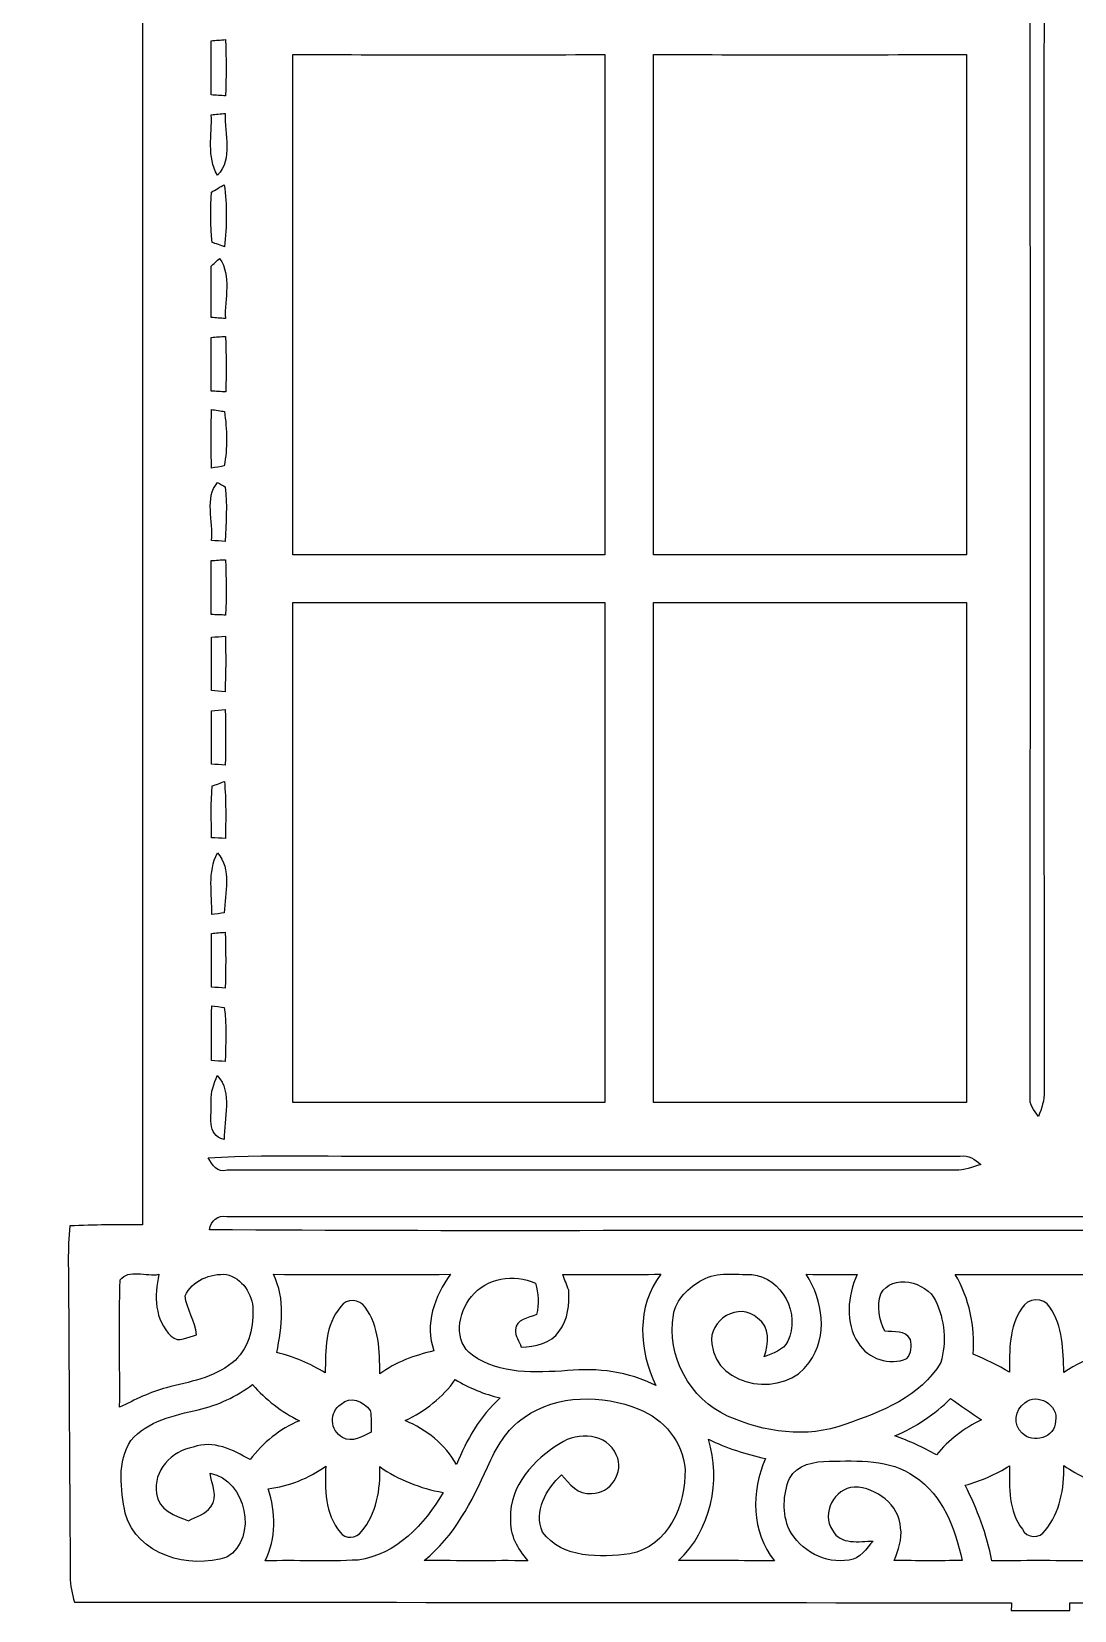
# Model space of a CAD drawing. Header units: centimetres. Extents: x -6.9 to 7.8, y -12.2 to 13.2.
# Drawn here: x -6.86 to 0.72, y -12.23 to -0.74 of the extents above; entities that cross this region are included whole.
import ezdxf

# ---------------------------------------------------------------- set-up
doc = ezdxf.new("R2010")
doc.units = ezdxf.units.CM
doc.header["$MEASUREMENT"] = 0
doc.layers.add('Camada 1', color=7, linetype='Continuous')

msp = doc.modelspace()

# ---------------------------------------------------------------- linework, layer by layer
at = {"layer": 'Camada 1', "color": 156}
for points, knots in [([(0.30833, 13.17093), (0.4138, 13.17375), (0.51964, 13.17446), (0.62547, 13.17164), (0.62547, 13.17164), (0.67663, 13.08697), (0.78281, 13.06828), (0.84949, 13.00018), (0.84949, 13.00018), (0.93274, 12.91623), (0.9793, 12.80511), (1.03681, 12.7035), (1.03681, 12.7035), (1.22943, 12.73913), (1.44955, 12.72079), (1.60443, 12.58885), (1.60443, 12.58885), (1.748, 12.45514), (1.77587, 12.23713), (1.71626, 12.0565), (1.71626, 12.0565), (1.87607, 12.01841), (2.04435, 12.00923), (2.19779, 11.9475), (2.19779, 11.9475), (2.48425, 11.81521), (2.67687, 11.48712), (2.61761, 11.17103), (2.61761, 11.17103), (2.87055, 11.40528), (3.31152, 11.41022), (3.54295, 11.14352), (3.54295, 11.14352), (3.61984, 11.0285), (3.65794, 10.89234), (3.73768, 10.77839), (3.73768, 10.77839), (3.84562, 10.97913), (4.09117, 11.05673), (4.30635, 11.0324), (4.30635, 11.0324), (4.51309, 10.99994), (4.66583, 10.83343), (4.75333, 10.65281), (4.75333, 10.65281), (4.89408, 10.66797), (5.05213, 10.67679), (5.17031, 10.58331), (5.17031, 10.58331), (5.39855, 10.42279), (5.43594, 10.08801), (5.30331, 9.85342), (5.30331, 9.85342), (5.64056, 9.81566), (5.96652, 9.70913), (6.27379, 9.56802), (6.27379, 9.56802), (6.64632, 9.4008), (7.02027, 9.2297), (7.35894, 8.99969), (7.35894, 8.99969), (7.57695, 8.84764), (7.78474, 8.62045), (7.77733, 8.33752), (7.77733, 8.33752), (7.78615, 8.26309), (7.73358, 8.20559), (7.6983, 8.14666), (7.6983, 8.14666), (7.45596, 8.14703), (7.21395, 8.14985), (6.97194, 8.15126), (6.97194, 8.15126), (6.97052, 2.29338), (6.96841, -3.56414), (6.96419, -9.42201), (6.96419, -9.42201), (7.14304, -9.42836), (7.32508, -9.40542), (7.50111, -9.44775), (7.50111, -9.44775), (7.505, -10.34028), (7.49229, -11.23316), (7.48982, -12.1257), (7.48982, -12.1257), (7.47888, -12.13839), (7.45737, -12.1638), (7.44643, -12.17649), (7.44643, -12.17649), (5.19499, -12.17967), (2.94357, -12.17296), (0.69179, -12.17191), (0.69179, -12.17191), (0.69179, -12.18566), (0.69144, -12.21282), (0.69144, -12.22659), (0.69144, -12.22659), (0.54892, -12.22624), (0.40674, -12.22659), (0.26458, -12.22659), (0.26458, -12.22659), (0.26528, -12.21248), (0.26704, -12.18461), (0.26775, -12.17085), (0.26775, -12.17085), (-2.00342, -12.17014), (-4.27426, -12.16661), (-6.54543, -12.16697), (-6.54543, -12.16697), (-6.56166, -12.10594), (-6.57613, -12.0442), (-6.57506, -11.98106), (-6.57506, -11.98106), (-6.57965, -11.29879), (-6.58388, -10.61616), (-6.58707, -9.93388), (-6.58707, -9.93388), (-6.58707, -9.76596), (-6.59659, -9.59768), (-6.57825, -9.43048), (-6.57825, -9.43048), (-6.40221, -9.42059), (-6.22582, -9.42306), (-6.04943, -9.42166), (-6.04943, -9.42166), (-6.05013, -3.56484), (-6.04908, 2.29196), (-6.05013, 8.14878), (-6.05013, 8.14878), (-6.28049, 8.1548), (-6.51262, 8.13292), (-6.74193, 8.1548), (-6.74193, 8.1548), (-6.85623, 8.2391), (-6.8386, 8.39855), (-6.8012, 8.51779), (-6.8012, 8.51779), (-6.72923, 8.76368), (-6.51756, 8.93337), (-6.31048, 9.06601), (-6.31048, 9.06601), (-5.7083, 9.43218), (-5.05388, 9.74123), (-4.35151, 9.84777), (-4.35151, 9.84777), (-4.48168, 10.05485), (-4.46122, 10.33742), (-4.30213, 10.52263), (-4.30213, 10.52263), (-4.21286, 10.62105), (-4.08023, 10.65492), (-3.95464, 10.6775), (-3.95464, 10.6775), (-3.90701, 10.6669), (-3.85903, 10.65633), (-3.81105, 10.6461), (-3.81105, 10.6461), (-3.72285, 10.84612), (-3.544, 11.02604), (-3.3154, 11.03768), (-3.3154, 11.03768), (-3.15348, 11.03804), (-2.97461, 10.99782), (-2.86597, 10.8687), (-2.86597, 10.8687), (-2.8381, 10.84295), (-2.8134, 10.79744), (-2.76895, 10.82002), (-2.76895, 10.82002), (-2.67864, 10.94772), (-2.65818, 11.1241), (-2.5206, 11.21655), (-2.5206, 11.21655), (-2.27507, 11.41163), (-1.90465, 11.376), (-1.67464, 11.1728), (-1.67464, 11.1728), (-1.73107, 11.49101), (-1.54023, 11.82367), (-1.2467, 11.95067), (-1.2467, 11.95067), (-1.09819, 12.00712), (-0.93839, 12.02264), (-0.78281, 12.04839), (-0.78281, 12.04839), (-0.80856, 12.20926), (-0.80362, 12.3913), (-0.68721, 12.51794), (-0.68721, 12.51794), (-0.54256, 12.6975), (-0.29245, 12.71514), (-0.07972, 12.69327), (-0.07972, 12.69327), (0.00599, 12.86296), (0.12347, 13.02805), (0.30551, 13.10285), (0.30551, 13.10285), (0.30621, 13.11978), (0.30762, 13.15365), (0.30833, 13.17093)], [0, 0, 0, 0, 0.01960784, 0.01960784, 0.01960784, 0.01960784, 0.03921569, 0.03921569, 0.03921569, 0.03921569, 0.05882353, 0.05882353, 0.05882353, 0.05882353, 0.07843137, 0.07843137, 0.07843137, 0.07843137, 0.09803922, 0.09803922, 0.09803922, 0.09803922, 0.11764706, 0.11764706, 0.11764706, 0.11764706, 0.1372549, 0.1372549, 0.1372549, 0.1372549, 0.15686275, 0.15686275, 0.15686275, 0.15686275, 0.17647059, 0.17647059, 0.17647059, 0.17647059, 0.19607843, 0.19607843, 0.19607843, 0.19607843, 0.21568627, 0.21568627, 0.21568627, 0.21568627, 0.23529412, 0.23529412, 0.23529412, 0.23529412, 0.25490196, 0.25490196, 0.25490196, 0.25490196, 0.2745098, 0.2745098, 0.2745098, 0.2745098, 0.29411765, 0.29411765, 0.29411765, 0.29411765, 0.31372549, 0.31372549, 0.31372549, 0.31372549, 0.33333333, 0.33333333, 0.33333333, 0.33333333, 0.35294118, 0.35294118, 0.35294118, 0.35294118, 0.37254902, 0.37254902, 0.37254902, 0.37254902, 0.39215686, 0.39215686, 0.39215686, 0.39215686, 0.41176471, 0.41176471, 0.41176471, 0.41176471, 0.43137255, 0.43137255, 0.43137255, 0.43137255, 0.45098039, 0.45098039, 0.45098039, 0.45098039, 0.47058824, 0.47058824, 0.47058824, 0.47058824, 0.49019608, 0.49019608, 0.49019608, 0.49019608, 0.50980392, 0.50980392, 0.50980392, 0.50980392, 0.52941176, 0.52941176, 0.52941176, 0.52941176, 0.54901961, 0.54901961, 0.54901961, 0.54901961, 0.56862745, 0.56862745, 0.56862745, 0.56862745, 0.58823529, 0.58823529, 0.58823529, 0.58823529, 0.60784314, 0.60784314, 0.60784314, 0.60784314, 0.62745098, 0.62745098, 0.62745098, 0.62745098, 0.64705882, 0.64705882, 0.64705882, 0.64705882, 0.66666667, 0.66666667, 0.66666667, 0.66666667, 0.68627451, 0.68627451, 0.68627451, 0.68627451, 0.70588235, 0.70588235, 0.70588235, 0.70588235, 0.7254902, 0.7254902, 0.7254902, 0.7254902, 0.74509804, 0.74509804, 0.74509804, 0.74509804, 0.76470588, 0.76470588, 0.76470588, 0.76470588, 0.78431373, 0.78431373, 0.78431373, 0.78431373, 0.80392157, 0.80392157, 0.80392157, 0.80392157, 0.82352941, 0.82352941, 0.82352941, 0.82352941, 0.84313725, 0.84313725, 0.84313725, 0.84313725, 0.8627451, 0.8627451, 0.8627451, 0.8627451, 0.88235294, 0.88235294, 0.88235294, 0.88235294, 0.90196078, 0.90196078, 0.90196078, 0.90196078, 0.92156863, 0.92156863, 0.92156863, 0.92156863, 0.94117647, 0.94117647, 0.94117647, 0.94117647, 0.96078431, 0.96078431, 0.96078431, 0.96078431, 1, 1, 1, 1]), ([(0.40922, 7.10774), (0.40922, 7.10774), (0.40922, 7.10774), (0.40922, 7.10774), (0.40922, 7.10774), (0.39687, 5.62537), (0.40745, 4.14229), (0.40393, 2.65957), (0.40393, 2.65957), (0.40357, -1.05659), (0.40428, -4.77311), (0.40357, -8.48926), (0.40357, -8.48926), (0.39299, -8.54712), (0.42969, -8.59086), (0.46319, -8.63354), (0.46319, -8.63354), (0.48541, -8.57534), (0.50799, -8.51572), (0.50375, -8.45221), (0.50375, -8.45221), (0.50129, -3.28825), (0.50553, 1.87569), (0.50165, 7.03965), (0.50165, 7.03965), (0.51929, 7.10034), (0.44167, 7.08764), (0.40922, 7.10774)], [0, 0, 0, 0, 0.125, 0.125, 0.125, 0.125, 0.25, 0.25, 0.25, 0.25, 0.375, 0.375, 0.375, 0.375, 0.5, 0.5, 0.5, 0.5, 0.625, 0.625, 0.625, 0.625, 0.75, 0.75, 0.75, 0.75, 1, 1, 1, 1]), ([(-5.55059, -0.8107), (-5.55059, -0.8107), (-5.55059, -0.8107), (-5.55059, -0.8107), (-5.55059, -0.8107), (-5.55237, -0.94194), (-5.55237, -1.07352), (-5.55025, -1.20475), (-5.55025, -1.20475), (-5.51602, -1.20686), (-5.48145, -1.20898), (-5.44688, -1.21144), (-5.44688, -1.21144), (-5.44054, -1.07493), (-5.44018, -0.93841), (-5.44688, -0.80224), (-5.44688, -0.80224), (-5.48145, -0.8047), (-5.51602, -0.80752), (-5.55059, -0.8107)], [0, 0, 0, 0, 0.16666667, 0.16666667, 0.16666667, 0.16666667, 0.33333333, 0.33333333, 0.33333333, 0.33333333, 0.5, 0.5, 0.5, 0.5, 0.66666667, 0.66666667, 0.66666667, 0.66666667, 1, 1, 1, 1]), ([(-4.95723, -0.91158), (-4.95723, -0.91158), (-4.95723, -0.91158), (-4.95723, -0.91158), (-4.95723, -0.91158), (-4.95618, -2.12445), (-4.95793, -3.33693), (-4.95652, -4.54943), (-4.95652, -4.54943), (-4.20088, -4.54943), (-3.44523, -4.54873), (-2.68958, -4.54979), (-2.68958, -4.54979), (-2.68817, -3.33693), (-2.68993, -2.12408), (-2.68851, -0.91158), (-2.68851, -0.91158), (-3.44487, -0.91229), (-4.20088, -0.91195), (-4.95723, -0.91158)], [0, 0, 0, 0, 0.16666667, 0.16666667, 0.16666667, 0.16666667, 0.33333333, 0.33333333, 0.33333333, 0.33333333, 0.5, 0.5, 0.5, 0.5, 0.66666667, 0.66666667, 0.66666667, 0.66666667, 1, 1, 1, 1]), ([(-2.33539, -0.91124), (-2.33539, -0.91124), (-2.33539, -0.91124), (-2.33539, -0.91124), (-2.33539, -0.91124), (-2.33503, -2.12408), (-2.33539, -3.33693), (-2.33539, -4.54979), (-2.33539, -4.54979), (-1.57692, -4.54909), (-0.81845, -4.54909), (-0.05997, -4.54979), (-0.05997, -4.54979), (-0.05927, -3.33693), (-0.05997, -2.12408), (-0.05961, -0.9109), (-0.05961, -0.9109), (-0.81808, -0.91265), (-1.57692, -0.91229), (-2.33539, -0.91124)], [0, 0, 0, 0, 0.16666667, 0.16666667, 0.16666667, 0.16666667, 0.33333333, 0.33333333, 0.33333333, 0.33333333, 0.5, 0.5, 0.5, 0.5, 0.66666667, 0.66666667, 0.66666667, 0.66666667, 1, 1, 1, 1]), ([(-5.54989, -1.34834), (-5.54989, -1.34834), (-5.54989, -1.34834), (-5.54989, -1.34834), (-5.54989, -1.34834), (-5.54389, -1.49544), (-5.58341, -1.6549), (-5.50545, -1.78931), (-5.50545, -1.78931), (-5.38833, -1.67042), (-5.45853, -1.48767), (-5.44795, -1.33952), (-5.44795, -1.33952), (-5.48216, -1.34198), (-5.51602, -1.34515), (-5.54989, -1.34834)], [0, 0, 0, 0, 0.2, 0.2, 0.2, 0.2, 0.4, 0.4, 0.4, 0.4, 0.6, 0.6, 0.6, 0.6, 1, 1, 1, 1]), ([(-5.54848, -1.91066), (-5.54848, -1.91066), (-5.54848, -1.91066), (-5.54848, -1.91066), (-5.54848, -1.91066), (-5.55519, -2.03236), (-5.55837, -2.15549), (-5.54355, -2.27684), (-5.54355, -2.27684), (-5.52131, -2.28495), (-5.47616, -2.30118), (-5.45394, -2.30895), (-5.45394, -2.30895), (-5.43736, -2.15902), (-5.43524, -2.00697), (-5.45606, -1.85738), (-5.45606, -1.85738), (-5.47933, -1.8708), (-5.5252, -1.89726), (-5.54848, -1.91066)], [0, 0, 0, 0, 0.16666667, 0.16666667, 0.16666667, 0.16666667, 0.33333333, 0.33333333, 0.33333333, 0.33333333, 0.5, 0.5, 0.5, 0.5, 0.66666667, 0.66666667, 0.66666667, 0.66666667, 1, 1, 1, 1]), ([(-5.55166, -2.45111), (-5.55166, -2.45111), (-5.55166, -2.45111), (-5.55166, -2.45111), (-5.55166, -2.45111), (-5.55201, -2.57494), (-5.55237, -2.69912), (-5.54989, -2.8233), (-5.54989, -2.8233), (-5.51602, -2.82577), (-5.48181, -2.82823), (-5.44759, -2.83105), (-5.44759, -2.83105), (-5.45535, -2.68712), (-5.39962, -2.51955), (-5.48957, -2.39361), (-5.48957, -2.39361), (-5.50509, -2.40808), (-5.53614, -2.43666), (-5.55166, -2.45111)], [0, 0, 0, 0, 0.16666667, 0.16666667, 0.16666667, 0.16666667, 0.33333333, 0.33333333, 0.33333333, 0.33333333, 0.5, 0.5, 0.5, 0.5, 0.66666667, 0.66666667, 0.66666667, 0.66666667, 1, 1, 1, 1]), ([(-5.54989, -2.96758), (-5.54989, -2.96758), (-5.54989, -2.96758), (-5.54989, -2.96758), (-5.54989, -2.96758), (-5.55237, -3.09812), (-5.55237, -3.22863), (-5.55059, -3.35917), (-5.55059, -3.35917), (-5.51568, -3.36058), (-5.4804, -3.36234), (-5.44512, -3.3641), (-5.44512, -3.3641), (-5.44054, -3.2297), (-5.44054, -3.09529), (-5.44724, -2.96088), (-5.44724, -2.96088), (-5.48181, -2.963), (-5.51602, -2.96512), (-5.54989, -2.96758)], [0, 0, 0, 0, 0.16666667, 0.16666667, 0.16666667, 0.16666667, 0.33333333, 0.33333333, 0.33333333, 0.33333333, 0.5, 0.5, 0.5, 0.5, 0.66666667, 0.66666667, 0.66666667, 0.66666667, 1, 1, 1, 1]), ([(-5.54777, -3.49217), (-5.54777, -3.49217), (-5.54777, -3.49217), (-5.54777, -3.49217), (-5.54777, -3.49217), (-5.55342, -3.63433), (-5.55342, -3.77685), (-5.54743, -3.91901), (-5.54743, -3.91901), (-5.52484, -3.91514), (-5.47899, -3.90703), (-5.45606, -3.90279), (-5.45606, -3.90279), (-5.43102, -3.77332), (-5.4356, -3.63679), (-5.45429, -3.50662), (-5.45429, -3.50662), (-5.47758, -3.50311), (-5.52414, -3.49568), (-5.54777, -3.49217)], [0, 0, 0, 0, 0.16666667, 0.16666667, 0.16666667, 0.16666667, 0.33333333, 0.33333333, 0.33333333, 0.33333333, 0.5, 0.5, 0.5, 0.5, 0.66666667, 0.66666667, 0.66666667, 0.66666667, 1, 1, 1, 1]), ([(-5.54884, -4.44537), (-5.54884, -4.44537), (-5.54884, -4.44537), (-5.54884, -4.44537), (-5.54884, -4.44537), (-5.51532, -4.44749), (-5.48181, -4.4496), (-5.44795, -4.45171), (-5.44795, -4.45171), (-5.44264, -4.31978), (-5.43382, -4.18713), (-5.44865, -4.05554), (-5.44865, -4.05554), (-5.4624, -4.04743), (-5.48993, -4.0312), (-5.50367, -4.02345), (-5.50367, -4.02345), (-5.6021, -4.13351), (-5.53154, -4.30814), (-5.54884, -4.44537)], [0, 0, 0, 0, 0.16666667, 0.16666667, 0.16666667, 0.16666667, 0.33333333, 0.33333333, 0.33333333, 0.33333333, 0.5, 0.5, 0.5, 0.5, 0.66666667, 0.66666667, 0.66666667, 0.66666667, 1, 1, 1, 1]), ([(-5.55025, -4.59177), (-5.55025, -4.59177), (-5.55025, -4.59177), (-5.55025, -4.59177), (-5.55025, -4.59177), (-5.55201, -4.72229), (-5.55201, -4.85319), (-5.54989, -4.98407), (-5.54989, -4.98407), (-5.51532, -4.98512), (-5.4804, -4.98617), (-5.44547, -4.98758), (-5.44547, -4.98758), (-5.44089, -4.85319), (-5.44054, -4.71878), (-5.44653, -4.58471), (-5.44653, -4.58471), (-5.48111, -4.58648), (-5.51568, -4.58895), (-5.55025, -4.59177)], [0, 0, 0, 0, 0.16666667, 0.16666667, 0.16666667, 0.16666667, 0.33333333, 0.33333333, 0.33333333, 0.33333333, 0.5, 0.5, 0.5, 0.5, 0.66666667, 0.66666667, 0.66666667, 0.66666667, 1, 1, 1, 1]), ([(-4.95723, -4.89587), (-4.95723, -4.89587), (-4.95723, -4.89587), (-4.95723, -4.89587), (-4.95723, -4.89587), (-4.95652, -6.10836), (-4.95757, -7.32051), (-4.95687, -8.533), (-4.95687, -8.533), (-4.20088, -8.53265), (-3.44452, -8.53265), (-2.68851, -8.533), (-2.68851, -8.533), (-2.68922, -7.32051), (-2.68958, -6.10801), (-2.68851, -4.89551), (-2.68851, -4.89551), (-3.44487, -4.89658), (-4.20122, -4.89587), (-4.95723, -4.89587)], [0, 0, 0, 0, 0.16666667, 0.16666667, 0.16666667, 0.16666667, 0.33333333, 0.33333333, 0.33333333, 0.33333333, 0.5, 0.5, 0.5, 0.5, 0.66666667, 0.66666667, 0.66666667, 0.66666667, 1, 1, 1, 1]), ([(-2.33574, -4.89551), (-2.33574, -4.89551), (-2.33574, -4.89551), (-2.33574, -4.89551), (-2.33574, -4.89551), (-2.33469, -6.10801), (-2.33539, -7.32051), (-2.33539, -8.533), (-2.33539, -8.533), (-1.57692, -8.53265), (-0.81808, -8.53229), (-0.05961, -8.533), (-0.05961, -8.533), (-0.05961, -7.32051), (-0.05997, -6.10801), (-0.05927, -4.89551), (-0.05927, -4.89551), (-0.81808, -4.89658), (-1.57692, -4.89658), (-2.33574, -4.89551)], [0, 0, 0, 0, 0.16666667, 0.16666667, 0.16666667, 0.16666667, 0.33333333, 0.33333333, 0.33333333, 0.33333333, 0.5, 0.5, 0.5, 0.5, 0.66666667, 0.66666667, 0.66666667, 0.66666667, 1, 1, 1, 1]), ([(-5.54884, -5.14845), (-5.54884, -5.14845), (-5.54884, -5.14845), (-5.54884, -5.14845), (-5.54884, -5.14845), (-5.54989, -5.27721), (-5.54989, -5.40633), (-5.54777, -5.53545), (-5.54777, -5.53545), (-5.51532, -5.53828), (-5.48286, -5.54145), (-5.45007, -5.54462), (-5.45007, -5.54462), (-5.44405, -5.41021), (-5.44442, -5.27616), (-5.44759, -5.14211), (-5.44759, -5.14211), (-5.48145, -5.14352), (-5.51532, -5.14563), (-5.54884, -5.14845)], [0, 0, 0, 0, 0.16666667, 0.16666667, 0.16666667, 0.16666667, 0.33333333, 0.33333333, 0.33333333, 0.33333333, 0.5, 0.5, 0.5, 0.5, 0.66666667, 0.66666667, 0.66666667, 0.66666667, 1, 1, 1, 1]), ([(-5.54813, -5.68361), (-5.54813, -5.68361), (-5.54813, -5.68361), (-5.54813, -5.68361), (-5.54813, -5.68361), (-5.54989, -5.81273), (-5.54989, -5.9422), (-5.54848, -6.07167), (-5.54848, -6.07167), (-5.51532, -6.07378), (-5.48181, -6.0759), (-5.44865, -6.07838), (-5.44865, -6.07838), (-5.44442, -5.94397), (-5.44442, -5.80956), (-5.449, -5.6755), (-5.449, -5.6755), (-5.48216, -5.67798), (-5.51532, -5.68044), (-5.54813, -5.68361)], [0, 0, 0, 0, 0.16666667, 0.16666667, 0.16666667, 0.16666667, 0.33333333, 0.33333333, 0.33333333, 0.33333333, 0.5, 0.5, 0.5, 0.5, 0.66666667, 0.66666667, 0.66666667, 0.66666667, 1, 1, 1, 1]), ([(-5.54248, -6.23042), (-5.54248, -6.23042), (-5.54248, -6.23042), (-5.54248, -6.23042), (-5.54248, -6.23042), (-5.55695, -6.35496), (-5.54777, -6.48089), (-5.54884, -6.60648), (-5.54884, -6.60648), (-5.51532, -6.60826), (-5.48145, -6.61036), (-5.44759, -6.61284), (-5.44759, -6.61284), (-5.44476, -6.47419), (-5.44159, -6.3352), (-5.45499, -6.19726), (-5.45499, -6.19726), (-5.47687, -6.20573), (-5.52062, -6.2223), (-5.54248, -6.23042)], [0, 0, 0, 0, 0.16666667, 0.16666667, 0.16666667, 0.16666667, 0.33333333, 0.33333333, 0.33333333, 0.33333333, 0.5, 0.5, 0.5, 0.5, 0.66666667, 0.66666667, 0.66666667, 0.66666667, 1, 1, 1, 1]), ([(-5.54637, -7.16634), (-5.54637, -7.16634), (-5.54637, -7.16634), (-5.54637, -7.16634), (-5.54637, -7.16634), (-5.52343, -7.16281), (-5.47828, -7.15611), (-5.4557, -7.15258), (-5.4557, -7.15258), (-5.45217, -7.00971), (-5.3982, -6.83333), (-5.50579, -6.71726), (-5.50579, -6.71726), (-5.57812, -6.85625), (-5.54355, -7.01641), (-5.54637, -7.16634)], [0, 0, 0, 0, 0.2, 0.2, 0.2, 0.2, 0.4, 0.4, 0.4, 0.4, 0.6, 0.6, 0.6, 0.6, 1, 1, 1, 1]), ([(-5.54848, -7.30322), (-5.54848, -7.30322), (-5.54848, -7.30322), (-5.54848, -7.30322), (-5.54848, -7.30322), (-5.54989, -7.43339), (-5.54989, -7.56356), (-5.54813, -7.69374), (-5.54813, -7.69374), (-5.51532, -7.69586), (-5.48216, -7.69834), (-5.44936, -7.7008), (-5.44936, -7.7008), (-5.44405, -7.56498), (-5.44405, -7.42952), (-5.449, -7.29405), (-5.449, -7.29405), (-5.48216, -7.29686), (-5.51532, -7.29969), (-5.54848, -7.30322)], [0, 0, 0, 0, 0.16666667, 0.16666667, 0.16666667, 0.16666667, 0.33333333, 0.33333333, 0.33333333, 0.33333333, 0.5, 0.5, 0.5, 0.5, 0.66666667, 0.66666667, 0.66666667, 0.66666667, 1, 1, 1, 1]), ([(-5.54708, -7.82992), (-5.54708, -7.82992), (-5.54708, -7.82992), (-5.54708, -7.82992), (-5.54708, -7.82992), (-5.55059, -7.96256), (-5.54989, -8.09485), (-5.54848, -8.2275), (-5.54848, -8.2275), (-5.51532, -8.22962), (-5.48216, -8.23209), (-5.44865, -8.23455), (-5.44865, -8.23455), (-5.44724, -8.10333), (-5.43524, -7.97067), (-5.4557, -7.84086), (-5.4557, -7.84086), (-5.47863, -7.83804), (-5.52414, -7.83275), (-5.54708, -7.82992)], [0, 0, 0, 0, 0.16666667, 0.16666667, 0.16666667, 0.16666667, 0.33333333, 0.33333333, 0.33333333, 0.33333333, 0.5, 0.5, 0.5, 0.5, 0.66666667, 0.66666667, 0.66666667, 0.66666667, 1, 1, 1, 1]), ([(-5.55059, -8.52454), (-5.55059, -8.52454), (-5.55059, -8.52454), (-5.55059, -8.52454), (-5.55059, -8.52454), (-5.54319, -8.62508), (-5.59118, -8.76937), (-5.45677, -8.80182), (-5.45677, -8.80182), (-5.45818, -8.64836), (-5.39291, -8.46174), (-5.50615, -8.33509), (-5.50615, -8.33509), (-5.53013, -8.39578), (-5.55519, -8.45786), (-5.55059, -8.52454)], [0, 0, 0, 0, 0.2, 0.2, 0.2, 0.2, 0.4, 0.4, 0.4, 0.4, 0.6, 0.6, 0.6, 0.6, 1, 1, 1, 1]), ([(-5.57176, -8.93376), (-5.57176, -8.93376), (-5.57176, -8.93376), (-5.57176, -8.93376), (-5.57176, -8.93376), (-5.5446, -8.99056), (-5.50474, -9.04242), (-5.43489, -9.02513), (-5.43489, -9.02513), (-3.66994, -9.02408), (-1.905, -9.02478), (-0.14005, -9.02478), (-0.14005, -9.02478), (-0.0762, -9.02654), (-0.01658, -9.00255), (0.04339, -8.98386), (0.04339, -8.98386), (0.00105, -8.9461), (-0.04621, -8.91153), (-0.10583, -8.92176), (-0.10583, -8.92176), (-1.41111, -8.92212), (-2.71638, -8.92176), (-4.02201, -8.92212), (-4.02201, -8.92212), (-4.53848, -8.92953), (-5.056, -8.9066), (-5.57176, -8.93376)], [0, 0, 0, 0, 0.125, 0.125, 0.125, 0.125, 0.25, 0.25, 0.25, 0.25, 0.375, 0.375, 0.375, 0.375, 0.5, 0.5, 0.5, 0.5, 0.625, 0.625, 0.625, 0.625, 0.75, 0.75, 0.75, 0.75, 1, 1, 1, 1]), ([(-5.56401, -9.45763), (-5.56401, -9.45763), (-5.56401, -9.45763), (-5.56401, -9.45763), (-5.56401, -9.45763), (-3.76802, -9.47246), (-1.97167, -9.45975), (-0.17533, -9.46398), (-0.17533, -9.46398), (1.94062, -9.46435), (4.05659, -9.46328), (6.17254, -9.46469), (6.17254, -9.46469), (6.26004, -9.46116), (6.35105, -9.47526), (6.43643, -9.44987), (6.43643, -9.44987), (6.48334, -9.36909), (6.3634, -9.36097), (6.31506, -9.36203), (6.31506, -9.36203), (2.39818, -9.36273), (-1.51906, -9.36239), (-5.4363, -9.36239), (-5.4363, -9.36239), (-5.50474, -9.34721), (-5.5513, -9.39379), (-5.56401, -9.45763)], [0, 0, 0, 0, 0.125, 0.125, 0.125, 0.125, 0.25, 0.25, 0.25, 0.25, 0.375, 0.375, 0.375, 0.375, 0.5, 0.5, 0.5, 0.5, 0.625, 0.625, 0.625, 0.625, 0.75, 0.75, 0.75, 0.75, 1, 1, 1, 1]), ([(-5.74075, -9.93918), (-5.74075, -9.93918), (-5.74075, -9.93918), (-5.74075, -9.93918), (-5.74075, -9.93918), (-5.7291, -10.03761), (-5.66525, -10.12227), (-5.65714, -10.22316), (-5.65714, -10.22316), (-5.71746, -10.2341), (-5.78731, -10.28665), (-5.84093, -10.23164), (-5.84093, -10.23164), (-5.96406, -10.1145), (-5.96511, -9.9367), (-5.93124, -9.78219), (-5.93124, -9.78219), (-6.02051, -9.80053), (-6.1528, -9.74021), (-6.21171, -9.82312), (-6.21171, -9.82312), (-6.2237, -10.13109), (-6.21276, -10.44011), (-6.21629, -10.74845), (-6.21629, -10.74845), (-6.10481, -10.69624), (-5.99546, -10.63733), (-5.8755, -10.60663), (-5.8755, -10.60663), (-5.71146, -10.56359), (-5.53295, -10.53749), (-5.3982, -10.4253), (-5.3982, -10.4253), (-5.28214, -10.3357), (-5.2444, -10.18048), (-5.24686, -10.04042), (-5.24686, -10.04042), (-5.24862, -9.92647), (-5.32589, -9.80971), (-5.43984, -9.78326), (-5.43984, -9.78326), (-5.55554, -9.77266), (-5.69136, -9.82946), (-5.74075, -9.93918)], [0, 0, 0, 0, 0.08333333, 0.08333333, 0.08333333, 0.08333333, 0.16666667, 0.16666667, 0.16666667, 0.16666667, 0.25, 0.25, 0.25, 0.25, 0.33333333, 0.33333333, 0.33333333, 0.33333333, 0.41666667, 0.41666667, 0.41666667, 0.41666667, 0.5, 0.5, 0.5, 0.5, 0.58333333, 0.58333333, 0.58333333, 0.58333333, 0.66666667, 0.66666667, 0.66666667, 0.66666667, 0.75, 0.75, 0.75, 0.75, 0.83333333, 0.83333333, 0.83333333, 0.83333333, 1, 1, 1, 1]), ([(-5.09869, -9.78185), (-5.09869, -9.78185), (-5.09869, -9.78185), (-5.09869, -9.78185), (-5.09869, -9.78185), (-5.00839, -9.96245), (-5.03695, -10.16249), (-5.07364, -10.35192), (-5.07364, -10.35192), (-4.94841, -10.38086), (-4.83093, -10.43307), (-4.72122, -10.49939), (-4.72122, -10.49939), (-4.71981, -10.33535), (-4.72334, -10.14802), (-4.60869, -10.01678), (-4.60869, -10.01678), (-4.56952, -9.95363), (-4.46933, -9.96104), (-4.43123, -10.02102), (-4.43123, -10.02102), (-4.32929, -10.15931), (-4.32469, -10.34098), (-4.32576, -10.50645), (-4.32576, -10.50645), (-4.20863, -10.42106), (-4.07212, -10.37063), (-3.93171, -10.33923), (-3.93171, -10.33923), (-4.0012, -10.14591), (-3.9264, -9.94094), (-3.81212, -9.78219), (-3.81212, -9.78219), (-4.24074, -9.7836), (-4.66972, -9.78431), (-5.09869, -9.78185)], [0, 0, 0, 0, 0.1, 0.1, 0.1, 0.1, 0.2, 0.2, 0.2, 0.2, 0.3, 0.3, 0.3, 0.3, 0.4, 0.4, 0.4, 0.4, 0.5, 0.5, 0.5, 0.5, 0.6, 0.6, 0.6, 0.6, 0.7, 0.7, 0.7, 0.7, 0.8, 0.8, 0.8, 0.8, 1, 1, 1, 1]), ([(-2.95168, -9.89755), (-2.95168, -9.89755), (-2.95168, -9.89755), (-2.95168, -9.89755), (-2.95168, -9.89755), (-2.9464, -10.00126), (-2.95556, -10.11063), (-3.02083, -10.19636), (-3.02083, -10.19636), (-3.07974, -10.28807), (-3.19617, -10.30571), (-3.29635, -10.31172), (-3.29635, -10.31172), (-3.31045, -10.26972), (-3.34327, -10.23127), (-3.33798, -10.18577), (-3.33798, -10.18577), (-3.3401, -10.10604), (-3.2399, -10.10322), (-3.18698, -10.07359), (-3.18698, -10.07359), (-3.16371, -9.99809), (-3.17287, -9.92154), (-3.19405, -9.8471), (-3.19405, -9.8471), (-3.34926, -9.77549), (-3.5507, -9.80618), (-3.65901, -9.94376), (-3.65901, -9.94376), (-3.75742, -10.05983), (-3.7927, -10.27396), (-3.65125, -10.37133), (-3.65125, -10.37133), (-3.45193, -10.51244), (-3.19298, -10.49727), (-2.96121, -10.4828), (-2.96121, -10.4828), (-2.74214, -10.45987), (-2.516, -10.49162), (-2.31775, -10.59041), (-2.31775, -10.59041), (-2.44228, -10.3364), (-2.46203, -10.01502), (-2.28282, -9.78114), (-2.28282, -9.78114), (-2.52024, -9.78572), (-2.75766, -9.78219), (-2.99507, -9.78326), (-2.99507, -9.78326), (-2.98097, -9.82134), (-2.96686, -9.85945), (-2.95168, -9.89755)], [0, 0, 0, 0, 0.07142857, 0.07142857, 0.07142857, 0.07142857, 0.14285714, 0.14285714, 0.14285714, 0.14285714, 0.21428571, 0.21428571, 0.21428571, 0.21428571, 0.28571429, 0.28571429, 0.28571429, 0.28571429, 0.35714286, 0.35714286, 0.35714286, 0.35714286, 0.42857143, 0.42857143, 0.42857143, 0.42857143, 0.5, 0.5, 0.5, 0.5, 0.57142857, 0.57142857, 0.57142857, 0.57142857, 0.64285714, 0.64285714, 0.64285714, 0.64285714, 0.71428571, 0.71428571, 0.71428571, 0.71428571, 0.78571429, 0.78571429, 0.78571429, 0.78571429, 0.85714286, 0.85714286, 0.85714286, 0.85714286, 1, 1, 1, 1]), ([(-1.97943, -9.82241), (-1.97943, -9.82241), (-1.97943, -9.82241), (-1.97943, -9.82241), (-1.97943, -9.82241), (-2.07785, -9.87638), (-2.17275, -9.96175), (-2.19109, -10.07818), (-2.19109, -10.07818), (-2.2433, -10.37345), (-2.07044, -10.69201), (-1.79634, -10.81265), (-1.79634, -10.81265), (-1.53141, -10.93047), (-1.22166, -10.9774), (-0.94402, -10.87368), (-0.94402, -10.87368), (-0.68403, -10.78373), (-0.39263, -10.67366), (-0.24765, -10.42318), (-0.24765, -10.42318), (-0.20389, -10.2782), (-0.21943, -10.10992), (-0.28468, -9.97305), (-0.28468, -9.97305), (-0.35348, -9.83476), (-0.60077, -9.77373), (-0.68262, -9.92437), (-0.68262, -9.92437), (-0.71296, -10.01396), (-0.69778, -10.11238), (-0.65334, -10.19494), (-0.65334, -10.19494), (-0.58949, -10.20411), (-0.50446, -10.18647), (-0.46777, -10.25527), (-0.46777, -10.25527), (-0.4579, -10.30219), (-0.45895, -10.35687), (-0.49354, -10.39531), (-0.49354, -10.39531), (-0.61877, -10.44823), (-0.7754, -10.39814), (-0.84632, -10.28207), (-0.84632, -10.28207), (-0.9465, -10.13355), (-0.92392, -9.93882), (-0.85514, -9.78255), (-0.85514, -9.78255), (-0.97825, -9.7836), (-1.10137, -9.7836), (-1.22449, -9.78185), (-1.22449, -9.78185), (-1.10489, -9.97234), (-1.06327, -10.23198), (-1.20402, -10.42318), (-1.20402, -10.42318), (-1.37195, -10.68143), (-1.87783, -10.6158), (-1.91065, -10.28807), (-1.91065, -10.28807), (-1.94027, -10.11486), (-1.71062, -9.97622), (-1.57868, -10.1011), (-1.57868, -10.1011), (-1.48342, -10.16601), (-1.49895, -10.28772), (-1.53, -10.38332), (-1.53, -10.38332), (-1.4679, -10.3544), (-1.39171, -10.3357), (-1.3589, -10.26867), (-1.3589, -10.26867), (-1.26364, -10.07606), (-1.40158, -9.8009), (-1.62172, -9.78465), (-1.62172, -9.78465), (-1.74096, -9.7836), (-1.87042, -9.76172), (-1.97943, -9.82241)], [0, 0, 0, 0, 0.04761905, 0.04761905, 0.04761905, 0.04761905, 0.0952381, 0.0952381, 0.0952381, 0.0952381, 0.14285714, 0.14285714, 0.14285714, 0.14285714, 0.19047619, 0.19047619, 0.19047619, 0.19047619, 0.23809524, 0.23809524, 0.23809524, 0.23809524, 0.28571429, 0.28571429, 0.28571429, 0.28571429, 0.33333333, 0.33333333, 0.33333333, 0.33333333, 0.38095238, 0.38095238, 0.38095238, 0.38095238, 0.42857143, 0.42857143, 0.42857143, 0.42857143, 0.47619048, 0.47619048, 0.47619048, 0.47619048, 0.52380952, 0.52380952, 0.52380952, 0.52380952, 0.57142857, 0.57142857, 0.57142857, 0.57142857, 0.61904762, 0.61904762, 0.61904762, 0.61904762, 0.66666667, 0.66666667, 0.66666667, 0.66666667, 0.71428571, 0.71428571, 0.71428571, 0.71428571, 0.76190476, 0.76190476, 0.76190476, 0.76190476, 0.80952381, 0.80952381, 0.80952381, 0.80952381, 0.85714286, 0.85714286, 0.85714286, 0.85714286, 0.9047619, 0.9047619, 0.9047619, 0.9047619, 1, 1, 1, 1]), ([(-0.14323, -9.78289), (-0.14323, -9.78289), (-0.14323, -9.78289), (-0.14323, -9.78289), (-0.14323, -9.78289), (-0.03844, -9.95787), (0.00282, -10.16001), (-0.01198, -10.36251), (-0.01198, -10.36251), (0.07937, -10.40025), (0.16756, -10.44471), (0.2533, -10.49445), (0.2533, -10.49445), (0.25223, -10.3364), (0.24659, -10.16284), (0.3429, -10.02843), (0.3429, -10.02843), (0.37923, -9.95151), (0.50236, -9.94835), (0.54575, -10.02102), (0.54575, -10.02102), (0.64028, -10.15896), (0.64347, -10.33428), (0.64735, -10.49551), (0.64735, -10.49551), (0.73447, -10.438), (0.82868, -10.3918), (0.92745, -10.35687), (0.92745, -10.35687), (0.92145, -10.15614), (0.95496, -9.94976), (1.07138, -9.78148), (1.07138, -9.78148), (0.6664, -9.78536), (0.26175, -9.78255), (-0.14323, -9.78289)], [0, 0, 0, 0, 0.1, 0.1, 0.1, 0.1, 0.2, 0.2, 0.2, 0.2, 0.3, 0.3, 0.3, 0.3, 0.4, 0.4, 0.4, 0.4, 0.5, 0.5, 0.5, 0.5, 0.6, 0.6, 0.6, 0.6, 0.7, 0.7, 0.7, 0.7, 0.8, 0.8, 0.8, 0.8, 1, 1, 1, 1]), ([(-4.13985, -10.84617), (-4.13985, -10.84617), (-4.13985, -10.84617), (-4.13985, -10.84617), (-4.13985, -10.84617), (-3.98638, -10.91144), (-3.8488, -11.01762), (-3.76802, -11.16613), (-3.76802, -11.16613), (-3.695, -10.98551), (-3.59587, -10.81372), (-3.45086, -10.68107), (-3.45086, -10.68107), (-3.56551, -10.6532), (-3.67595, -10.60946), (-3.77613, -10.54772), (-3.77613, -10.54772), (-3.86749, -10.67895), (-3.99696, -10.77632), (-4.13985, -10.84617)], [0, 0, 0, 0, 0.16666667, 0.16666667, 0.16666667, 0.16666667, 0.33333333, 0.33333333, 0.33333333, 0.33333333, 0.5, 0.5, 0.5, 0.5, 0.66666667, 0.66666667, 0.66666667, 0.66666667, 1, 1, 1, 1]), ([(-5.64479, -10.7668), (-5.64479, -10.7668), (-5.64479, -10.7668), (-5.64479, -10.7668), (-5.64479, -10.7668), (-5.81837, -10.80877), (-6.01415, -10.84547), (-6.13375, -10.99116), (-6.13375, -10.99116), (-6.2378, -11.14391), (-6.20642, -11.34818), (-6.17643, -11.51998), (-6.17643, -11.51998), (-6.08999, -11.82689), (-5.71041, -11.92919), (-5.4363, -11.83853), (-5.4363, -11.83853), (-5.20559, -11.7013), (-5.29766, -11.27585), (-5.55695, -11.22858), (-5.55695, -11.22858), (-5.55025, -11.30831), (-5.49451, -11.40073), (-5.55449, -11.47199), (-5.55449, -11.47199), (-5.58977, -11.5288), (-5.65996, -11.54432), (-5.71534, -11.57466), (-5.71534, -11.57466), (-5.81096, -11.53901), (-5.93724, -11.49633), (-5.94713, -11.3771), (-5.94713, -11.3771), (-5.97641, -11.2113), (-5.83706, -11.06524), (-5.68077, -11.03949), (-5.68077, -11.03949), (-5.53578, -10.98446), (-5.3915, -11.0603), (-5.26732, -11.12981), (-5.26732, -11.12981), (-5.17489, -11.00563), (-5.05213, -10.90649), (-4.90889, -10.84688), (-4.90889, -10.84688), (-5.03907, -10.78266), (-5.15479, -10.69342), (-5.24968, -10.58405), (-5.24968, -10.58405), (-5.36751, -10.67083), (-5.50157, -10.73539), (-5.64479, -10.7668)], [0, 0, 0, 0, 0.07142857, 0.07142857, 0.07142857, 0.07142857, 0.14285714, 0.14285714, 0.14285714, 0.14285714, 0.21428571, 0.21428571, 0.21428571, 0.21428571, 0.28571429, 0.28571429, 0.28571429, 0.28571429, 0.35714286, 0.35714286, 0.35714286, 0.35714286, 0.42857143, 0.42857143, 0.42857143, 0.42857143, 0.5, 0.5, 0.5, 0.5, 0.57142857, 0.57142857, 0.57142857, 0.57142857, 0.64285714, 0.64285714, 0.64285714, 0.64285714, 0.71428571, 0.71428571, 0.71428571, 0.71428571, 0.78571429, 0.78571429, 0.78571429, 0.78571429, 0.85714286, 0.85714286, 0.85714286, 0.85714286, 1, 1, 1, 1]), ([(-4.60621, -10.72728), (-4.60621, -10.72728), (-4.60621, -10.72728), (-4.60621, -10.72728), (-4.60621, -10.72728), (-4.69618, -10.78125), (-4.68806, -10.92165), (-4.59527, -10.96823), (-4.59527, -10.96823), (-4.52508, -11.01056), (-4.45169, -10.96046), (-4.38784, -10.93084), (-4.38784, -10.93084), (-4.3882, -10.87792), (-4.38431, -10.8243), (-4.39454, -10.77243), (-4.39454, -10.77243), (-4.44076, -10.70789), (-4.5413, -10.66131), (-4.60621, -10.72728)], [0, 0, 0, 0, 0.16666667, 0.16666667, 0.16666667, 0.16666667, 0.33333333, 0.33333333, 0.33333333, 0.33333333, 0.5, 0.5, 0.5, 0.5, 0.66666667, 0.66666667, 0.66666667, 0.66666667, 1, 1, 1, 1]), ([(-3.27518, -10.82288), (-3.27518, -10.82288), (-3.27518, -10.82288), (-3.27518, -10.82288), (-3.27518, -10.82288), (-3.40395, -10.90791), (-3.48121, -11.04619), (-3.54224, -11.18414), (-3.54224, -11.18414), (-3.65441, -11.43389), (-3.78424, -11.68789), (-4.0019, -11.86323), (-4.0019, -11.86323), (-3.75143, -11.8664), (-3.50061, -11.86394), (-3.25013, -11.86499), (-3.25013, -11.86499), (-3.32246, -11.77785), (-3.38561, -11.67413), (-3.37467, -11.55596), (-3.37467, -11.55596), (-3.38349, -11.31853), (-3.20286, -11.12839), (-3.01378, -11.01162), (-3.01378, -11.01162), (-2.88678, -10.92696), (-2.67053, -10.93719), (-2.60597, -11.09558), (-2.60597, -11.09558), (-2.54175, -11.218), (-2.64865, -11.38026), (-2.78518, -11.37534), (-2.78518, -11.37534), (-2.885, -11.39191), (-2.94498, -11.30196), (-3.00531, -11.24093), (-3.00531, -11.24093), (-3.11467, -11.34499), (-3.21027, -11.50622), (-3.14147, -11.6572), (-3.14147, -11.6572), (-2.99931, -11.85193), (-2.72097, -11.84241), (-2.50718, -11.81419), (-2.50718, -11.81419), (-2.23026, -11.76303), (-2.09797, -11.45718), (-2.10643, -11.20141), (-2.10643, -11.20141), (-2.11771, -11.00315), (-2.26165, -10.83277), (-2.44264, -10.76221), (-2.44264, -10.76221), (-2.70862, -10.65638), (-3.03459, -10.65249), (-3.27518, -10.82288)], [0, 0, 0, 0, 0.06666667, 0.06666667, 0.06666667, 0.06666667, 0.13333333, 0.13333333, 0.13333333, 0.13333333, 0.2, 0.2, 0.2, 0.2, 0.26666667, 0.26666667, 0.26666667, 0.26666667, 0.33333333, 0.33333333, 0.33333333, 0.33333333, 0.4, 0.4, 0.4, 0.4, 0.46666667, 0.46666667, 0.46666667, 0.46666667, 0.53333333, 0.53333333, 0.53333333, 0.53333333, 0.6, 0.6, 0.6, 0.6, 0.66666667, 0.66666667, 0.66666667, 0.66666667, 0.73333333, 0.73333333, 0.73333333, 0.73333333, 0.8, 0.8, 0.8, 0.8, 0.86666667, 0.86666667, 0.86666667, 0.86666667, 1, 1, 1, 1]), ([(0.36335, -10.71705), (0.36335, -10.71705), (0.36335, -10.71705), (0.36335, -10.71705), (0.36335, -10.71705), (0.2935, -10.7668), (0.27515, -10.87687), (0.34361, -10.93648), (0.34361, -10.93648), (0.41663, -11.02044), (0.58985, -10.96716), (0.58561, -10.85076), (0.58561, -10.85076), (0.61453, -10.73081), (0.45261, -10.64085), (0.36335, -10.71705)], [0, 0, 0, 0, 0.2, 0.2, 0.2, 0.2, 0.4, 0.4, 0.4, 0.4, 0.6, 0.6, 0.6, 0.6, 1, 1, 1, 1]), ([(-0.58032, -10.95764), (-0.58032, -10.95764), (-0.58032, -10.95764), (-0.58032, -10.95764), (-0.58032, -10.95764), (-0.47554, -10.99362), (-0.37535, -11.04196), (-0.27834, -11.09558), (-0.27834, -11.09558), (-0.19015, -10.98692), (-0.07761, -10.90121), (0.04797, -10.83982), (0.04797, -10.83982), (-0.02786, -10.78972), (-0.10266, -10.73856), (-0.17604, -10.68565), (-0.17604, -10.68565), (-0.29245, -10.80101), (-0.43003, -10.89273), (-0.58032, -10.95764)], [0, 0, 0, 0, 0.16666667, 0.16666667, 0.16666667, 0.16666667, 0.33333333, 0.33333333, 0.33333333, 0.33333333, 0.5, 0.5, 0.5, 0.5, 0.66666667, 0.66666667, 0.66666667, 0.66666667, 1, 1, 1, 1]), ([(-1.93604, -10.98093), (-1.93604, -10.98093), (-1.93604, -10.98093), (-1.93604, -10.98093), (-1.93604, -10.98093), (-1.84255, -11.28432), (-1.91947, -11.6438), (-2.15335, -11.86428), (-2.15335, -11.86428), (-1.92122, -11.86533), (-1.68909, -11.86358), (-1.45696, -11.86604), (-1.45696, -11.86604), (-1.62524, -11.65615), (-1.62877, -11.36053), (-1.52047, -11.1224), (-1.52047, -11.1224), (-1.6637, -11.09064), (-1.80445, -11.04619), (-1.93604, -10.98093)], [0, 0, 0, 0, 0.16666667, 0.16666667, 0.16666667, 0.16666667, 0.33333333, 0.33333333, 0.33333333, 0.33333333, 0.5, 0.5, 0.5, 0.5, 0.66666667, 0.66666667, 0.66666667, 0.66666667, 1, 1, 1, 1]), ([(-1.34725, -11.26668), (-1.34725, -11.26668), (-1.34725, -11.26668), (-1.34725, -11.26668), (-1.34725, -11.26668), (-1.39417, -11.3838), (-1.40124, -11.52174), (-1.34866, -11.63885), (-1.34866, -11.63885), (-1.26787, -11.79302), (-1.08725, -11.89074), (-0.91334, -11.86005), (-0.91334, -11.86005), (-0.83255, -11.85371), (-0.78916, -11.77504), (-0.738, -11.72247), (-0.738, -11.72247), (-0.83996, -11.72422), (-0.97579, -11.7528), (-1.03433, -11.64345), (-1.03433, -11.64345), (-1.11901, -11.51891), (-1.02093, -11.33899), (-0.87558, -11.32912), (-0.87558, -11.32912), (-0.71472, -11.33229), (-0.54856, -11.45859), (-0.53903, -11.62687), (-0.53903, -11.62687), (-0.52634, -11.70906), (-0.55667, -11.78808), (-0.58525, -11.86394), (-0.58525, -11.86394), (-0.42087, -11.86499), (-0.25646, -11.8657), (-0.09207, -11.86394), (-0.09207, -11.86394), (-0.14393, -11.63393), (-0.23035, -11.38769), (-0.43709, -11.25257), (-0.43709, -11.25257), (-0.6177, -11.12416), (-0.84912, -11.13827), (-1.05938, -11.14145), (-1.05938, -11.14145), (-1.16451, -11.1425), (-1.29329, -11.16438), (-1.34725, -11.26668)], [0, 0, 0, 0, 0.07692308, 0.07692308, 0.07692308, 0.07692308, 0.15384615, 0.15384615, 0.15384615, 0.15384615, 0.23076923, 0.23076923, 0.23076923, 0.23076923, 0.30769231, 0.30769231, 0.30769231, 0.30769231, 0.38461538, 0.38461538, 0.38461538, 0.38461538, 0.46153846, 0.46153846, 0.46153846, 0.46153846, 0.53846154, 0.53846154, 0.53846154, 0.53846154, 0.61538462, 0.61538462, 0.61538462, 0.61538462, 0.69230769, 0.69230769, 0.69230769, 0.69230769, 0.76923077, 0.76923077, 0.76923077, 0.76923077, 0.84615385, 0.84615385, 0.84615385, 0.84615385, 1, 1, 1, 1]), ([(-4.45769, -11.65298), (-4.45769, -11.65298), (-4.45769, -11.65298), (-4.45769, -11.65298), (-4.45769, -11.65298), (-4.49155, -11.70412), (-4.5787, -11.71048), (-4.61398, -11.6579), (-4.61398, -11.6579), (-4.72369, -11.5235), (-4.72581, -11.34147), (-4.7184, -11.17707), (-4.7184, -11.17707), (-4.84187, -11.26668), (-4.98544, -11.32383), (-5.13715, -11.34182), (-5.13715, -11.34182), (-5.07894, -11.51292), (-5.07717, -11.702), (-5.15832, -11.8664), (-5.15832, -11.8664), (-4.93323, -11.8597), (-4.70817, -11.87276), (-4.48344, -11.86005), (-4.48344, -11.86005), (-4.20404, -11.82231), (-3.99979, -11.60006), (-3.86467, -11.36864), (-3.86467, -11.36864), (-4.03014, -11.33899), (-4.18853, -11.27762), (-4.32576, -11.18024), (-4.32576, -11.18024), (-4.3187, -11.34606), (-4.34764, -11.52279), (-4.45769, -11.65298)], [0, 0, 0, 0, 0.1, 0.1, 0.1, 0.1, 0.2, 0.2, 0.2, 0.2, 0.3, 0.3, 0.3, 0.3, 0.4, 0.4, 0.4, 0.4, 0.5, 0.5, 0.5, 0.5, 0.6, 0.6, 0.6, 0.6, 0.7, 0.7, 0.7, 0.7, 0.8, 0.8, 0.8, 0.8, 1, 1, 1, 1]), ([(0.64805, -11.17354), (0.64805, -11.17354), (0.64805, -11.17354), (0.64805, -11.17354), (0.64805, -11.17354), (0.64981, -11.33899), (0.62018, -11.51433), (0.51187, -11.64592), (0.51187, -11.64592), (0.4759, -11.70519), (0.37429, -11.70166), (0.34607, -11.63674), (0.34607, -11.63674), (0.24236, -11.50551), (0.25223, -11.33124), (0.2533, -11.17425), (0.2533, -11.17425), (0.15275, -11.23669), (0.04444, -11.28537), (-0.06984, -11.31677), (-0.06984, -11.31677), (0.01834, -11.4907), (0.08819, -11.67343), (0.12417, -11.8657), (0.12417, -11.8657), (0.34924, -11.86428), (0.57396, -11.86428), (0.79903, -11.8657), (0.79903, -11.8657), (0.83149, -11.68083), (0.89005, -11.50093), (0.98495, -11.33829), (0.98495, -11.33829), (0.86606, -11.29772), (0.75177, -11.24446), (0.64805, -11.17354)], [0, 0, 0, 0, 0.1, 0.1, 0.1, 0.1, 0.2, 0.2, 0.2, 0.2, 0.3, 0.3, 0.3, 0.3, 0.4, 0.4, 0.4, 0.4, 0.5, 0.5, 0.5, 0.5, 0.6, 0.6, 0.6, 0.6, 0.7, 0.7, 0.7, 0.7, 0.8, 0.8, 0.8, 0.8, 1, 1, 1, 1])]:
    msp.add_open_spline(points, degree=3, knots=knots, dxfattribs=at)

doc.saveas('drawing.dxf')
